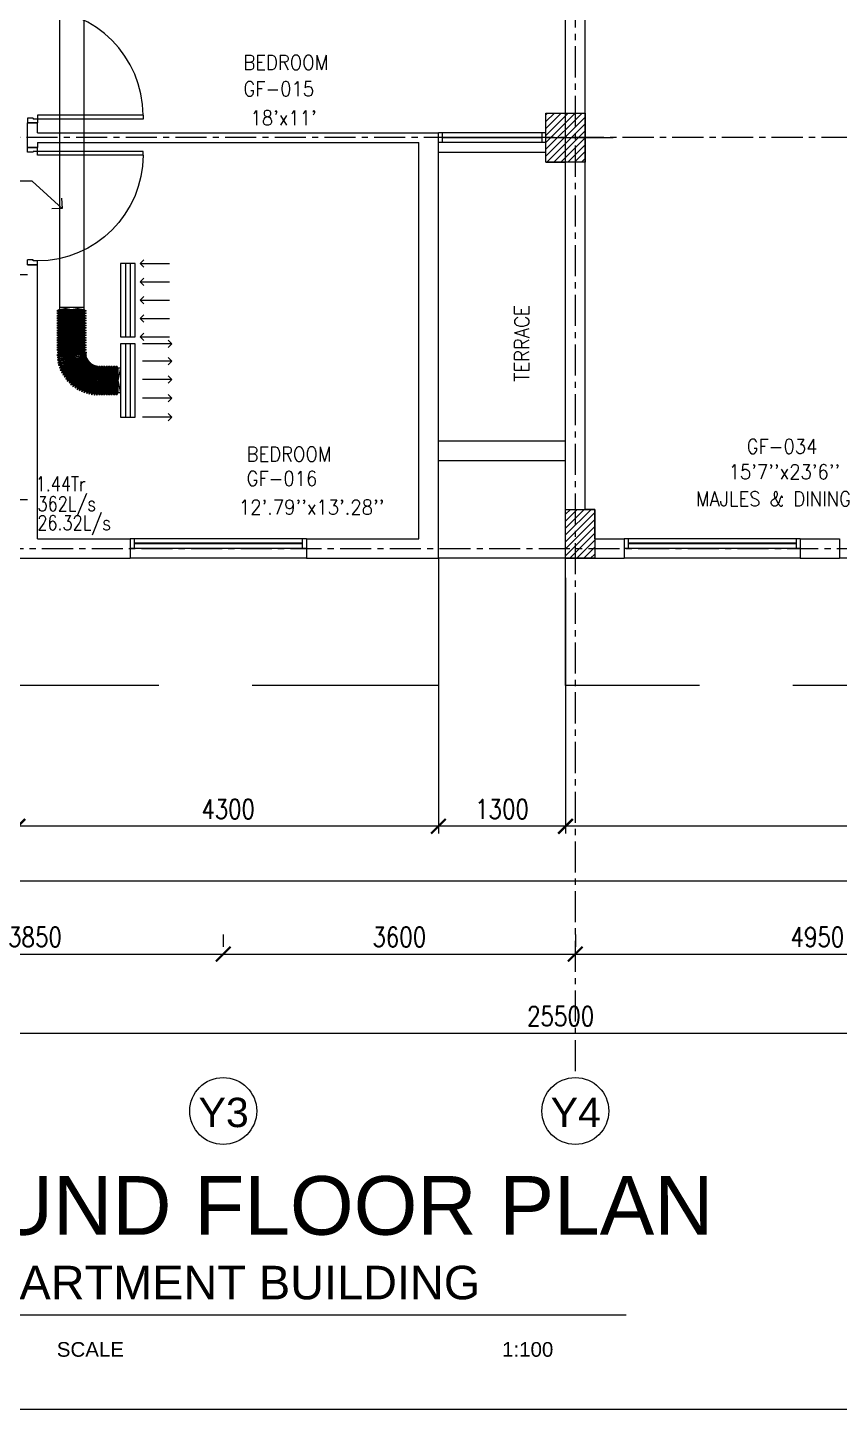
# Model space of a CAD drawing. Header units: millimetres. Extents: x -1288794 to 2153086, y -2701644 to -1428868.
# Drawn here: x 858759 to 867059, y -1517969 to -1503844 of the extents above; entities that cross this region are included whole.
import ezdxf
from ezdxf.enums import TextEntityAlignment as Align

# ---------------------------------------------------------------- set-up
doc = ezdxf.new("R2010")
doc.units = ezdxf.units.MM
doc.header["$LTSCALE"] = 100
doc.header["$PDMODE"] = 34
doc.linetypes.add('CENTER', pattern=[50.8, 31.75, -6.35, 6.35, -6.35])
doc.linetypes.add('DASHED2', pattern=[9.525, 6.35, -3.175])
for name, color, linetype in [('A-ANNO-DIMS', 1, 'Continuous'), ('A-ANNO-SYMB', 33, 'Continuous'), ('A-ANNO-TEXT', 8, 'Continuous'), ('A-AREA', 8, 'CENTER'), ('A-DOOR', 4, 'Continuous'), ('A-FLOR-OVHD', 4, 'DASHED2'), ('A-FLOR-SPCL', 8, 'Continuous'), ('A-GLAZ', 5, 'Continuous'), ('A-GRID', 253, 'CENTER'), ('A-WALL-FULL', 8, 'Continuous'), ('AC-HLTEXT', 100, 'Continuous'), ('AC-SAD', 3, 'Continuous'), ('AC-SAD TEXT', 3, 'Continuous'), ('LOGO1LINE', 7, 'Continuous'), ('RETURN GRILL RIGHT', 1, 'Continuous'), ('S-COL- HACT.', 9, 'Continuous'), ('S-COL.', 8, 'Continuous'), ('SUPPLY GRILL RIGHT', 3, 'Continuous'), ('TEXT', 4, 'Continuous')]:
    doc.layers.add(name, color=color, linetype=linetype)
doc.styles.add('ISTILO', font='sanss___.ttf', dxfattribs={"width": 0.8, "height": 400})
doc.styles.add('ROMANS', font='romans.shx', dxfattribs={"width": 0.8})
doc.styles.add('SANSSERIF', font='sas_____.pfb')
doc.styles.add('SIMPLEX', font='simplex.shx', dxfattribs={"width": 0.8})
doc.dimstyles.new('100 of DIM2', dxfattribs={"dimscale": 0, "dimtxt": 200, "dimasz": 150, "dimexe": 75, "dimexo": 200, "dimgap": 75, "dimtad": 1, "dimdec": 0, "dimrnd": 5, "dimzin": 0, "dimdsep": 46, "dimtxsty": 'ROMANS', "dimblk": 'ARCHTICK', "dimcen": 100, "dimclrd": 94, "dimclre": 94, "dimclrt": 2, "dimadec": 0, "dimazin": 0, "dimtfac": 1, "dimtdec": 0, "dimtofl": 0, "dimtmove": 2, "dimatfit": 3, "dimldrblk": 'OPEN90', "dimfxl": 75, "dimtolj": 1, "dimtzin": 0, "dimarcsym": 0})

# ---------------------------------------------------------------- blocks, each defined once
blk = doc.blocks.new('W-180')
for p, q in [((1800, 100), (0, 100)), ((1800, 0), (0, 0)), ((40, 0), (40, 100)), ((1760, 100), (1760, 0))]:
    blk.add_line(p, q)
at = {"linetype": 'Continuous'}
for p, q in [((1760, 53), (40, 53)), ((1760, 47), (40, 47))]:
    blk.add_line(p, q, dxfattribs=at)
blk = doc.blocks.new('D-120-R1')
for p, q in [((-80, 1180), (-40, 1180)), ((-80, 1180), (-80, 100)), ((-40, 1180), (-40, 55)), ((-1200, 100), (-1160, 100)), ((-1200, 100), (-1200, 0)), ((-1160, 100), (-1160, 55)), ((-1160, 55), (-1150, 55)), ((-1150, 55), (-1150, 0)), ((-80, 100), (0, 100)), ((-50, 55), (-40, 55)), ((-50, 55), (-50, 0)), ((-50, 0), (0, 0)), ((0, 100), (0, 0)), ((-1200, 0), (-1150, 0))]:
    blk.add_line(p, q)
at = {"linetype": 'Continuous'}
blk.add_arc((-80, 100), 1080, 90, 180, dxfattribs=at)
blk = doc.blocks.new('_ArchTick')
at = {"color": 0, "linetype": 'ByBlock', "const_width": 0.15}
blk.add_lwpolyline([(-0.5, -0.5), (0.5, 0.5)], dxfattribs=at)
blk = doc.blocks.new('*D285')
at = {"layer": 'A-ANNO-DIMS', "color": 94, "lineweight": -2, "ltscale": 3, "transparency": 16777216}
for p, q in [((856909, -1512840), (856909, -1513390)), ((860759, -1513115), (860759, -1513240)), ((856909, -1513315), (860759, -1513315))]:
    blk.add_line(p, q, dxfattribs=at)
at = {"layer": 'Defpoints', "color": 0, "ltscale": 3, "transparency": 16777216}
for p in [(856909, -1512640), (860759, -1513315), (860759, -1513315)]:
    blk.add_point(p, dxfattribs=at)
at = {"layer": 'A-ANNO-DIMS', "color": 94, "lineweight": -2, "ltscale": 3, "transparency": 16777216, "xscale": 150, "yscale": 150, "zscale": 150, "rotation": 180}
blk.add_blockref('_ArchTick', (856909, -1513315), dxfattribs=at)
at = {"layer": 'A-ANNO-DIMS', "color": 94, "lineweight": -2, "ltscale": 3, "transparency": 16777216, "xscale": 150, "yscale": 150, "zscale": 150}
blk.add_blockref('_ArchTick', (860759, -1513315), dxfattribs=at)
at = {"layer": 'A-ANNO-DIMS', "color": 2, "ltscale": 3, "transparency": 16777216, "insert": (858834, -1513140), "char_height": 200, "attachment_point": 5, "style": 'ROMANS'}
blk.add_mtext('\\A1;3850', dxfattribs=at)
blk = doc.blocks.new('_Open90')
at = {"color": 0, "linetype": 'ByBlock', "lineweight": -2}
for p, q in [((0, 0), (-1, 0)), ((-0.5, 0.5), (0, 0)), ((0, 0), (-0.5, -0.5))]:
    blk.add_line(p, q, dxfattribs=at)
blk = doc.blocks.new('*D286')
at = {"layer": 'A-ANNO-DIMS', "color": 94, "lineweight": -2, "ltscale": 3, "transparency": 16777216}
for p, q in [((860759, -1513115), (860759, -1513240)), ((864359, -1513115), (864359, -1513240)), ((860759, -1513315), (864359, -1513315))]:
    blk.add_line(p, q, dxfattribs=at)
at = {"layer": 'Defpoints', "color": 0, "ltscale": 3, "transparency": 16777216}
for p in [(860759, -1513315), (864359, -1513315), (864359, -1513315)]:
    blk.add_point(p, dxfattribs=at)
at = {"layer": 'A-ANNO-DIMS', "color": 94, "lineweight": -2, "ltscale": 3, "transparency": 16777216, "xscale": 150, "yscale": 150, "zscale": 150, "rotation": 180}
blk.add_blockref('_ArchTick', (860759, -1513315), dxfattribs=at)
at = {"layer": 'A-ANNO-DIMS', "color": 94, "lineweight": -2, "ltscale": 3, "transparency": 16777216, "xscale": 150, "yscale": 150, "zscale": 150}
blk.add_blockref('_ArchTick', (864359, -1513315), dxfattribs=at)
at = {"layer": 'A-ANNO-DIMS', "color": 2, "ltscale": 3, "transparency": 16777216, "insert": (862559, -1513140), "char_height": 200, "attachment_point": 5, "style": 'ROMANS'}
blk.add_mtext('\\A1;3600', dxfattribs=at)
blk = doc.blocks.new('*D287')
at = {"layer": 'A-ANNO-DIMS', "color": 94, "lineweight": -2, "ltscale": 3, "transparency": 16777216}
for p, q in [((864359, -1513115), (864359, -1513240)), ((869309, -1513115), (869309, -1513240)), ((864359, -1513315), (869309, -1513315))]:
    blk.add_line(p, q, dxfattribs=at)
at = {"layer": 'Defpoints', "color": 0, "ltscale": 3, "transparency": 16777216}
for p in [(864359, -1513315), (869309, -1513315), (869309, -1513315)]:
    blk.add_point(p, dxfattribs=at)
at = {"layer": 'A-ANNO-DIMS', "color": 94, "lineweight": -2, "ltscale": 3, "transparency": 16777216, "xscale": 150, "yscale": 150, "zscale": 150, "rotation": 180}
blk.add_blockref('_ArchTick', (864359, -1513315), dxfattribs=at)
at = {"layer": 'A-ANNO-DIMS', "color": 94, "lineweight": -2, "ltscale": 3, "transparency": 16777216, "xscale": 150, "yscale": 150, "zscale": 150}
blk.add_blockref('_ArchTick', (869309, -1513315), dxfattribs=at)
at = {"layer": 'A-ANNO-DIMS', "color": 2, "ltscale": 3, "transparency": 16777216, "insert": (866834, -1513140), "char_height": 200, "attachment_point": 5, "style": 'ROMANS'}
blk.add_mtext('\\A1;4950', dxfattribs=at)
blk = doc.blocks.new('*D289')
at = {"layer": 'A-ANNO-DIMS', "color": 94, "lineweight": -2, "ltscale": 3, "transparency": 16777216}
for p, q in [((851459, -1512975), (851459, -1514200)), ((876959, -1512975), (876959, -1514200)), ((851459, -1514125), (876959, -1514125))]:
    blk.add_line(p, q, dxfattribs=at)
at = {"layer": 'Defpoints', "color": 0, "ltscale": 3, "transparency": 16777216}
for p in [(851459, -1512775), (876959, -1512775), (876959, -1514125)]:
    blk.add_point(p, dxfattribs=at)
at = {"layer": 'A-ANNO-DIMS', "color": 94, "lineweight": -2, "ltscale": 3, "transparency": 16777216, "xscale": 150, "yscale": 150, "zscale": 150, "rotation": 180}
blk.add_blockref('_ArchTick', (851459, -1514125), dxfattribs=at)
at = {"layer": 'A-ANNO-DIMS', "color": 94, "lineweight": -2, "ltscale": 3, "transparency": 16777216, "xscale": 150, "yscale": 150, "zscale": 150}
blk.add_blockref('_ArchTick', (876959, -1514125), dxfattribs=at)
at = {"layer": 'A-ANNO-DIMS', "color": 2, "ltscale": 3, "transparency": 16777216, "insert": (864209, -1513950), "char_height": 200, "attachment_point": 5, "style": 'ROMANS'}
blk.add_mtext('\\A1;25500', dxfattribs=at)
blk = doc.blocks.new('*D292')
at = {"layer": 'A-ANNO-DIMS', "color": 94, "linetype": 'Continuous', "lineweight": -2, "ltscale": 3, "transparency": 16777216}
for p, q in [((864259, -1509469), (864259, -1512083)), ((877059, -1509469), (877059, -1512083)), ((877059, -1512008), (864259, -1512008))]:
    blk.add_line(p, q, dxfattribs=at)
at = {"layer": 'Defpoints', "color": 0, "linetype": 'Continuous', "ltscale": 3, "transparency": 16777216}
for p in [(864259, -1509269), (877059, -1509269), (864259, -1512008)]:
    blk.add_point(p, dxfattribs=at)
at = {"layer": 'A-ANNO-DIMS', "color": 94, "linetype": 'Continuous', "lineweight": -2, "ltscale": 3, "transparency": 16777216, "xscale": 150, "yscale": 150, "zscale": 150, "rotation": 180}
blk.add_blockref('_ArchTick', (864259, -1512008), dxfattribs=at)
at = {"layer": 'A-ANNO-DIMS', "color": 94, "linetype": 'Continuous', "lineweight": -2, "ltscale": 3, "transparency": 16777216, "xscale": 150, "yscale": 150, "zscale": 150}
blk.add_blockref('_ArchTick', (877059, -1512008), dxfattribs=at)
at = {"layer": 'A-ANNO-DIMS', "color": 2, "linetype": 'Continuous', "ltscale": 3, "transparency": 16777216, "insert": (870659, -1511833), "char_height": 200, "attachment_point": 5, "style": 'ROMANS'}
blk.add_mtext('\\A1;12800', dxfattribs=at)
blk = doc.blocks.new('*D293')
at = {"layer": 'A-ANNO-DIMS', "color": 94, "linetype": 'Continuous', "lineweight": -2, "ltscale": 3, "transparency": 16777216}
for p, q in [((862959, -1509469), (862959, -1512083)), ((864259, -1509469), (864259, -1512083)), ((864259, -1512008), (862959, -1512008))]:
    blk.add_line(p, q, dxfattribs=at)
at = {"layer": 'Defpoints', "color": 0, "linetype": 'Continuous', "ltscale": 3, "transparency": 16777216}
for p in [(862959, -1509269), (864259, -1509269), (862959, -1512008)]:
    blk.add_point(p, dxfattribs=at)
at = {"layer": 'A-ANNO-DIMS', "color": 94, "linetype": 'Continuous', "lineweight": -2, "ltscale": 3, "transparency": 16777216, "xscale": 150, "yscale": 150, "zscale": 150, "rotation": 180}
blk.add_blockref('_ArchTick', (862959, -1512008), dxfattribs=at)
at = {"layer": 'A-ANNO-DIMS', "color": 94, "linetype": 'Continuous', "lineweight": -2, "ltscale": 3, "transparency": 16777216, "xscale": 150, "yscale": 150, "zscale": 150}
blk.add_blockref('_ArchTick', (864259, -1512008), dxfattribs=at)
at = {"layer": 'A-ANNO-DIMS', "color": 2, "linetype": 'Continuous', "ltscale": 3, "transparency": 16777216, "insert": (863609, -1511833), "char_height": 200, "attachment_point": 5, "style": 'ROMANS'}
blk.add_mtext('\\A1;1300', dxfattribs=at)
blk = doc.blocks.new('*D294')
at = {"layer": 'A-ANNO-DIMS', "color": 94, "linetype": 'Continuous', "lineweight": -2, "ltscale": 3, "transparency": 16777216}
for p, q in [((858659, -1509469), (858659, -1512083)), ((862959, -1509469), (862959, -1512083)), ((862959, -1512008), (858659, -1512008))]:
    blk.add_line(p, q, dxfattribs=at)
at = {"layer": 'Defpoints', "color": 0, "linetype": 'Continuous', "ltscale": 3, "transparency": 16777216}
for p in [(858659, -1509269), (862959, -1509269), (858659, -1512008)]:
    blk.add_point(p, dxfattribs=at)
at = {"layer": 'A-ANNO-DIMS', "color": 94, "linetype": 'Continuous', "lineweight": -2, "ltscale": 3, "transparency": 16777216, "xscale": 150, "yscale": 150, "zscale": 150, "rotation": 180}
blk.add_blockref('_ArchTick', (858659, -1512008), dxfattribs=at)
at = {"layer": 'A-ANNO-DIMS', "color": 94, "linetype": 'Continuous', "lineweight": -2, "ltscale": 3, "transparency": 16777216, "xscale": 150, "yscale": 150, "zscale": 150}
blk.add_blockref('_ArchTick', (862959, -1512008), dxfattribs=at)
at = {"layer": 'A-ANNO-DIMS', "color": 2, "linetype": 'Continuous', "ltscale": 3, "transparency": 16777216, "insert": (860809, -1511833), "char_height": 200, "attachment_point": 5, "style": 'ROMANS'}
blk.add_mtext('\\A1;4300', dxfattribs=at)
blk = doc.blocks.new('*U306')
at = {"layer": 'AC-SAD'}
for p, q in [((-25, 250), (-12.5, 275)), ((-25, 0), (-25, 250)), ((-12.5, -25), (-12.5, 275)), ((-12.5, 275), (0, 250)), ((0, 0), (0, 250)), ((-25, 0), (-12.5, -25)), ((-12.5, -25), (0, 0))]:
    blk.add_line(p, q, dxfattribs=at)
blk = doc.blocks.new('*U307')
at = {"layer": 'AC-SAD', "color": 0, "linetype": 'ByBlock', "lineweight": -2, "transparency": 16777216}
for p, rotation in [((859084, -1507202), 273.5809862195675), ((859084, -1507177), 270), ((859087, -1507227), 277.1619724391347), ((859091, -1507251), 280.7429586587023), ((859096, -1507276), 284.3239448782699), ((859103, -1507300), 287.9049310978373), ((859111, -1507323), 291.485917317405), ((859121, -1507346), 295.0669035369727), ((859133, -1507369), 298.6478897565401), ((859145, -1507390), 302.2288759761078), ((859159, -1507411), 305.8098621956752), ((859175, -1507431), 309.3908484152428), ((859191, -1507449), 312.9718346348104), ((859209, -1507467), 316.552820854378), ((859227, -1507484), 320.1338070739455), ((859247, -1507499), 323.7147932935132), ((859268, -1507513), 327.2957795130807), ((859289, -1507526), 330.8767657326483), ((859311, -1507538), 334.457751952216), ((859334, -1507548), 338.0387381717838), ((859358, -1507556), 341.6197243913513), ((859382, -1507563), 345.2007106109189), ((859406, -1507569), 348.7816968304863), ((859431, -1507573), 352.3626830500538), ((859455, -1507576), 355.9436692696212), ((859480, -1507577), 359.5246554891889)]:
    blk.add_blockref('*U306', p, dxfattribs=dict(at, rotation=rotation))
blk = doc.blocks.new('SUPPLY GRILL RIGHT')
at = {"layer": 'SUPPLY GRILL RIGHT'}
for p, q in [((375, 25), (-375, 25)), ((375, -25), (375, 25)), ((375, -25), (-375, -25)), ((375, -75), (375, -25))]:
    blk.add_line(p, q, dxfattribs=at)
blk.add_lwpolyline([(-375, -75), (375, -75), (375, 75), (-375, 75)], close=True, dxfattribs=at)
for points in [[(-375, -450), (-375, -150)], [(-178.5, -450), (-178.5, -150)], [(9, -450), (9, -150)], [(196.5, -450), (196.5, -150)], [(375, -450), (375, -150)]]:
    blk.add_leader(points, dimstyle='100 of DIM2', override={"dimscale": 1, "dimasz": 75, "dimtad": 0, "dimclrd": 0, "dimfxl": 0.2}, dxfattribs=at)
blk = doc.blocks.new('RETURN GRILL RIGHT')
at = {"layer": 'RETURN GRILL RIGHT'}
for p, q in [((375, 25), (-375, 25)), ((375, -25), (-375, -25))]:
    blk.add_line(p, q, dxfattribs=at)
blk.add_lwpolyline([(-375, -75), (375, -75), (375, 75), (-375, 75)], close=True, dxfattribs=at)
for points in [[(-375, -125), (-375, -425)], [(-187.5, -125), (-187.5, -425)], [(0, -125), (0, -425)], [(187.5, -125), (187.5, -425)], [(375, -125), (375, -425)]]:
    blk.add_leader(points, dimstyle='100 of DIM2', override={"dimscale": 1, "dimasz": 75, "dimtad": 0, "dimclrd": 0, "dimfxl": 0.2}, dxfattribs=at)

msp = doc.modelspace()

# ---------------------------------------------------------------- hatches: boundary and pattern name
at = {"layer": 'S-COL- HACT.', "linetype": 'Continuous', "ltscale": 3}
h = msp.add_hatch(dxfattribs=at)
h.set_pattern_fill('ANSI31', color=256, scale=400, style=0)
h.set_pattern_definition([(45, (1973413.864, -1109556.65), (-35.355339, 35.355339), [])])
h.paths.add_polyline_path([(864458.7, -1504718.6), (864458.7, -1505218.6), (864058.7, -1505218.6), (864058.7, -1504718.6)])
h = msp.add_hatch(dxfattribs=at)
h.set_pattern_fill('ANSI31', color=256, scale=400, style=0)
h.set_pattern_definition([(45, (1093953.867, -1509993.415), (-35.355339, 35.355339), [])])
h.paths.add_polyline_path([(864558.7, -1508768.6), (864558.7, -1509268.6), (864258.7, -1509268.6), (864258.7, -1508768.6)])

# ---------------------------------------------------------------- linework, layer by layer
at = {"layer": 'A-ANNO-SYMB', "ltscale": 3}
for centre in [(860758.7, -1514919.1), (864358.7, -1514919.1)]:
    msp.add_circle(centre, 342.2, dxfattribs=at)
at = {"layer": 'A-AREA', "ltscale": 15}
msp.add_line((879158.7, -1512568.6), (844058.7, -1512568.6), dxfattribs=at)
at = {"layer": 'A-FLOR-OVHD', "ltscale": 3}
msp.add_lwpolyline([(877058.7, -1509268.6), (877058.7, -1510568.6), (864258.7, -1510568.6), (864258.7, -1509268.6), (862958.7, -1509268.6), (862958.7, -1510568.6), (858658.7, -1510568.6), (858658.7, -1510168.6), (857058.7, -1510168.6), (857058.7, -1510568.6), (850058.7, -1510568.6), (850058.7, -1500918.6), (849058.7, -1500918.6), (849058.7, -1496418.6)], dxfattribs=at)
msp.add_lwpolyline([(877058.7, -1509268.6), (877058.7, -1510568.6), (864258.7, -1510568.6), (864258.7, -1509268.6), (862958.7, -1509268.6), (862958.7, -1510568.6), (858658.7, -1510568.6), (858658.7, -1510168.6), (857058.7, -1510168.6), (857058.7, -1510568.6), (850058.7, -1510568.6), (850058.7, -1500918.6), (849058.7, -1500918.6), (849058.7, -1496418.6)], dxfattribs=at)
at = {"layer": 'A-FLOR-SPCL', "ltscale": 3}
for p, q in [((862958.7, -1508068.6), (864258.7, -1508068.6)), ((862958.7, -1508268.6), (864258.7, -1508268.6))]:
    msp.add_line(p, q, dxfattribs=at)
at = {"layer": 'A-GLAZ'}
for p, q in [((864058.7, -1504918.6), (862958.7, -1504918.6)), ((864058.7, -1505018.6), (862958.7, -1505018.6)), ((862998.7, -1504918.6), (862998.7, -1505018.6)), ((864018.7, -1505018.6), (864018.7, -1504918.6))]:
    msp.add_line(p, q, dxfattribs=at)
at = {"layer": 'A-GLAZ', "linetype": 'Continuous'}
for p, q in [((864018.7, -1504965.6), (862998.7, -1504965.6)), ((864018.7, -1504971.6), (862998.7, -1504971.6))]:
    msp.add_line(p, q, dxfattribs=at)
at = {"layer": 'A-GLAZ', "ltscale": 3}
for p, q in [((862958.7, -1505118.6), (864058.7, -1505118.6)), ((861608.7, -1509268.6), (859808.7, -1509268.6)), ((866658.7, -1509268.6), (864858.7, -1509268.6)), ((868858.7, -1509268.6), (867058.7, -1509268.6))]:
    msp.add_line(p, q, dxfattribs=at)
at = {"layer": 'A-GRID', "ltscale": 0.1}
for p, q in [((864358.7, -1466442.6), (864358.7, -1514577)), ((894115.9, -1504968.6), (850576.3, -1504968.6)), ((839601.5, -1509168.6), (883141.1, -1509168.6))]:
    msp.add_line(p, q, dxfattribs=at)
at = {"layer": 'A-WALL-FULL', "ltscale": 3}
for p, q in [((864258.7, -1504718.6), (864258.7, -1501618.6)), ((864458.7, -1508768.6), (864458.7, -1501868.6)), ((864058.7, -1504718.6), (864258.7, -1504718.6)), ((864058.7, -1505218.6), (864058.7, -1504718.6)), ((858758.7, -1504818.6), (858858.7, -1504818.6)), ((858758.7, -1505068.6), (858758.7, -1504818.6)), ((858858.7, -1504918.6), (858858.7, -1504818.6)), ((858858.7, -1504918.6), (862958.7, -1504918.6)), ((858858.7, -1505018.6), (862758.7, -1505018.6)), ((858858.7, -1505018.6), (858858.7, -1505068.6)), ((862758.7, -1509068.6), (862758.7, -1505018.6)), ((862958.7, -1505118.6), (862958.7, -1504918.6)), ((858758.7, -1505068.6), (858858.7, -1505068.6)), ((862958.7, -1505118.6), (862958.7, -1505118.6)), ((862958.7, -1509268.6), (862958.7, -1505118.6)), ((864058.7, -1505218.6), (864258.7, -1505218.6)), ((864258.7, -1509268.6), (864258.7, -1505218.6)), ((858758.7, -1506268.6), (858858.7, -1506268.6)), ((858858.7, -1509068.6), (858858.7, -1506268.6)), ((858658.7, -1506368.6), (858758.7, -1506368.6)), ((858158.7, -1508668.6), (858758.7, -1508668.6)), ((858858.7, -1509068.6), (859808.7, -1509068.6)), ((859808.7, -1509068.6), (859808.7, -1509268.6)), ((861608.7, -1509068.6), (862758.7, -1509068.6)), ((861608.7, -1509068.6), (861608.7, -1509268.6)), ((864558.7, -1509068.6), (864858.7, -1509068.6)), ((864858.7, -1509068.6), (864858.7, -1509268.6)), ((866658.7, -1509068.6), (867058.7, -1509068.6)), ((866658.7, -1509068.6), (866658.7, -1509268.6)), ((867058.7, -1509068.6), (867058.7, -1509268.6)), ((858658.7, -1509268.6), (859808.7, -1509268.6)), ((861608.7, -1509268.6), (862958.7, -1509268.6)), ((864258.7, -1509268.6), (864858.7, -1509268.6)), ((866658.7, -1509268.6), (867058.7, -1509268.6))]:
    msp.add_line(p, q, dxfattribs=at)
at = {"layer": 'A-WALL-FULL', "linetype": 'Continuous', "ltscale": 3}
for p, q in [((864558.7, -1508768.6), (864458.7, -1508768.6)), ((864558.7, -1509068.6), (864558.7, -1508768.6))]:
    msp.add_line(p, q, dxfattribs=at)
at = {"layer": 'AC-HLTEXT'}
for p, q in [((864258.7, -1505218.6), (864258.7, -1504622)), ((864058.7, -1504968.6), (864745.9, -1504968.6))]:
    msp.add_line(p, q, dxfattribs=at)
at = {"layer": 'AC-SAD'}
for p, q in [((859083.7, -1502568.6), (859083.7, -1507176.7)), ((859333.7, -1502568.6), (859333.7, -1507176.7)), ((859083.7, -1506701.7), (859333.7, -1506701.7)), ((859083.7, -1506701.7), (859208.7, -1506726.7)), ((859208.7, -1506726.7), (859333.7, -1506701.7)), ((859083.7, -1506726.7), (859058.7, -1506739.2)), ((859058.7, -1506739.2), (859358.7, -1506739.2)), ((859058.7, -1506739.2), (859083.7, -1506751.7)), ((859083.7, -1506751.7), (859058.7, -1506764.2)), ((859058.7, -1506764.2), (859358.7, -1506764.2)), ((859058.7, -1506764.2), (859083.7, -1506776.7)), ((859083.7, -1506776.7), (859058.7, -1506789.2)), ((859058.7, -1506789.2), (859358.7, -1506789.2)), ((859058.7, -1506789.2), (859083.7, -1506801.7)), ((859083.7, -1506801.7), (859058.7, -1506814.2)), ((859058.7, -1506814.2), (859358.7, -1506814.2)), ((859058.7, -1506814.2), (859083.7, -1506826.7)), ((859083.7, -1506826.7), (859058.7, -1506839.2)), ((859058.7, -1506839.2), (859358.7, -1506839.2)), ((859058.7, -1506839.2), (859083.7, -1506851.7)), ((859083.7, -1506851.7), (859058.7, -1506864.2)), ((859083.7, -1506726.7), (859333.7, -1506726.7)), ((859083.7, -1506751.7), (859333.7, -1506751.7)), ((859083.7, -1506776.7), (859333.7, -1506776.7)), ((859083.7, -1506801.7), (859333.7, -1506801.7)), ((859083.7, -1506826.7), (859333.7, -1506826.7)), ((859083.7, -1506851.7), (859333.7, -1506851.7)), ((859333.7, -1506726.7), (859358.7, -1506739.2)), ((859358.7, -1506739.2), (859333.7, -1506751.7)), ((859333.7, -1506751.7), (859358.7, -1506764.2)), ((859358.7, -1506764.2), (859333.7, -1506776.7)), ((859333.7, -1506776.7), (859358.7, -1506789.2)), ((859358.7, -1506789.2), (859333.7, -1506801.7)), ((859333.7, -1506801.7), (859358.7, -1506814.2)), ((859358.7, -1506814.2), (859333.7, -1506826.7)), ((859333.7, -1506826.7), (859358.7, -1506839.2)), ((859358.7, -1506839.2), (859333.7, -1506851.7)), ((859333.7, -1506851.7), (859358.7, -1506864.2)), ((859058.7, -1506864.2), (859358.7, -1506864.2)), ((859058.7, -1506864.2), (859083.7, -1506876.7)), ((859083.7, -1506876.7), (859058.7, -1506889.2)), ((859058.7, -1506889.2), (859358.7, -1506889.2)), ((859058.7, -1506889.2), (859083.7, -1506901.7)), ((859083.7, -1506901.7), (859058.7, -1506914.2)), ((859058.7, -1506914.2), (859358.7, -1506914.2)), ((859058.7, -1506914.2), (859083.7, -1506926.7)), ((859083.7, -1506926.7), (859058.7, -1506939.2)), ((859058.7, -1506939.2), (859358.7, -1506939.2)), ((859058.7, -1506939.2), (859083.7, -1506951.7)), ((859083.7, -1506951.7), (859058.7, -1506964.2)), ((859058.7, -1506964.2), (859358.7, -1506964.2)), ((859058.7, -1506964.2), (859083.7, -1506976.7)), ((859083.7, -1506976.7), (859058.7, -1506989.2)), ((859058.7, -1506989.2), (859358.7, -1506989.2)), ((859058.7, -1506989.2), (859083.7, -1507001.7)), ((859083.7, -1507001.7), (859058.7, -1507014.2)), ((859083.7, -1506876.7), (859333.7, -1506876.7)), ((859083.7, -1506901.7), (859333.7, -1506901.7)), ((859083.7, -1506926.7), (859333.7, -1506926.7)), ((859083.7, -1506951.7), (859333.7, -1506951.7)), ((859083.7, -1506976.7), (859333.7, -1506976.7)), ((859083.7, -1507001.7), (859333.7, -1507001.7)), ((859358.7, -1506864.2), (859333.7, -1506876.7)), ((859333.7, -1506876.7), (859358.7, -1506889.2)), ((859358.7, -1506889.2), (859333.7, -1506901.7)), ((859333.7, -1506901.7), (859358.7, -1506914.2)), ((859358.7, -1506914.2), (859333.7, -1506926.7)), ((859333.7, -1506926.7), (859358.7, -1506939.2)), ((859358.7, -1506939.2), (859333.7, -1506951.7)), ((859333.7, -1506951.7), (859358.7, -1506964.2)), ((859358.7, -1506964.2), (859333.7, -1506976.7)), ((859333.7, -1506976.7), (859358.7, -1506989.2)), ((859358.7, -1506989.2), (859333.7, -1507001.7)), ((859333.7, -1507001.7), (859358.7, -1507014.2)), ((859058.7, -1507014.2), (859358.7, -1507014.2)), ((859058.7, -1507014.2), (859083.7, -1507026.7)), ((859083.7, -1507026.7), (859058.7, -1507039.2)), ((859058.7, -1507039.2), (859358.7, -1507039.2)), ((859058.7, -1507039.2), (859083.7, -1507051.7)), ((859083.7, -1507051.7), (859058.7, -1507064.2)), ((859058.7, -1507064.2), (859358.7, -1507064.2)), ((859058.7, -1507064.2), (859083.7, -1507076.7)), ((859083.7, -1507076.7), (859058.7, -1507089.2)), ((859058.7, -1507089.2), (859358.7, -1507089.2)), ((859058.7, -1507089.2), (859083.7, -1507101.7)), ((859083.7, -1507101.7), (859058.7, -1507114.2)), ((859058.7, -1507114.2), (859358.7, -1507114.2)), ((859058.7, -1507114.2), (859083.7, -1507126.7)), ((859083.7, -1507126.7), (859058.7, -1507139.2)), ((859058.7, -1507139.2), (859358.7, -1507139.2)), ((859058.7, -1507139.2), (859083.7, -1507151.7)), ((859083.7, -1507026.7), (859333.7, -1507026.7)), ((859083.7, -1507051.7), (859333.7, -1507051.7)), ((859083.7, -1507076.7), (859333.7, -1507076.7)), ((859083.7, -1507101.7), (859333.7, -1507101.7)), ((859083.7, -1507126.7), (859333.7, -1507126.7)), ((859358.7, -1507014.2), (859333.7, -1507026.7)), ((859333.7, -1507026.7), (859358.7, -1507039.2)), ((859358.7, -1507039.2), (859333.7, -1507051.7)), ((859333.7, -1507051.7), (859358.7, -1507064.2)), ((859358.7, -1507064.2), (859333.7, -1507076.7)), ((859333.7, -1507076.7), (859358.7, -1507089.2)), ((859358.7, -1507089.2), (859333.7, -1507101.7)), ((859333.7, -1507101.7), (859358.7, -1507114.2)), ((859358.7, -1507114.2), (859333.7, -1507126.7)), ((859333.7, -1507126.7), (859358.7, -1507139.2)), ((859358.7, -1507139.2), (859333.7, -1507151.7)), ((859480.4, -1507326.7), (859492.9, -1507301.7)), ((859480.4, -1507326.7), (859480.4, -1507576.7)), ((859708.7, -1507326.7), (859483.7, -1507326.7)), ((859492.9, -1507301.7), (859492.9, -1507601.7)), ((859492.9, -1507301.7), (859505.4, -1507326.7)), ((859505.4, -1507326.7), (859517.9, -1507301.7)), ((859505.4, -1507326.7), (859505.4, -1507576.7)), ((859517.9, -1507301.7), (859517.9, -1507601.7)), ((859517.9, -1507301.7), (859530.4, -1507326.7)), ((859530.4, -1507326.7), (859542.9, -1507301.7)), ((859530.4, -1507326.7), (859530.4, -1507576.7)), ((859542.9, -1507301.7), (859542.9, -1507601.7)), ((859542.9, -1507301.7), (859555.4, -1507326.7)), ((859555.4, -1507326.7), (859567.9, -1507301.7)), ((859555.4, -1507326.7), (859555.4, -1507576.7)), ((859567.9, -1507301.7), (859567.9, -1507601.7)), ((859567.9, -1507301.7), (859580.4, -1507326.7)), ((859580.4, -1507326.7), (859592.9, -1507301.7)), ((859580.4, -1507326.7), (859580.4, -1507576.7)), ((859592.9, -1507301.7), (859592.9, -1507601.7)), ((859592.9, -1507301.7), (859605.4, -1507326.7)), ((859605.4, -1507326.7), (859617.9, -1507301.7)), ((859605.4, -1507326.7), (859605.4, -1507576.7)), ((859617.9, -1507301.7), (859617.9, -1507601.7)), ((859617.9, -1507301.7), (859630.4, -1507326.7)), ((859630.4, -1507326.7), (859642.9, -1507301.7)), ((859630.4, -1507326.7), (859630.4, -1507576.7)), ((859642.9, -1507301.7), (859642.9, -1507601.7)), ((859642.9, -1507301.7), (859655.4, -1507326.7)), ((859655.4, -1507326.7), (859667.9, -1507301.7)), ((859655.4, -1507326.7), (859655.4, -1507576.7)), ((859667.9, -1507301.7), (859667.9, -1507601.7)), ((859667.9, -1507301.7), (859680.4, -1507326.7)), ((859680.4, -1507326.7), (859680.4, -1507576.7)), ((859708.7, -1507326.7), (859680.4, -1507451.7)), ((859680.4, -1507451.7), (859708.7, -1507576.7)), ((859492.9, -1507601.7), (859480.4, -1507576.7)), ((859708.7, -1507576.7), (859483.7, -1507576.7)), ((859505.4, -1507576.7), (859492.9, -1507601.7)), ((859517.9, -1507601.7), (859505.4, -1507576.7)), ((859530.4, -1507576.7), (859517.9, -1507601.7)), ((859542.9, -1507601.7), (859530.4, -1507576.7)), ((859555.4, -1507576.7), (859542.9, -1507601.7)), ((859567.9, -1507601.7), (859555.4, -1507576.7)), ((859580.4, -1507576.7), (859567.9, -1507601.7)), ((859592.9, -1507601.7), (859580.4, -1507576.7)), ((859605.4, -1507576.7), (859592.9, -1507601.7)), ((859617.9, -1507601.7), (859605.4, -1507576.7)), ((859630.4, -1507576.7), (859617.9, -1507601.7)), ((859642.9, -1507601.7), (859630.4, -1507576.7)), ((859655.4, -1507576.7), (859642.9, -1507601.7)), ((859667.9, -1507601.7), (859655.4, -1507576.7)), ((859680.4, -1507576.7), (859667.9, -1507601.7))]:
    msp.add_line(p, q, dxfattribs=at)
for radius in [400, 150]:
    msp.add_arc((859483.7, -1507176.7), radius, 180, 270, dxfattribs=at)
at = {"layer": 'LOGO1LINE'}
msp.add_lwpolyline([(893960.3, -1517969.1), (828361.6, -1517969.1), (828361.6, -1465331.1), (893960.3, -1465331.1)], close=True, dxfattribs=at)
at = {"layer": 'S-COL.', "linetype": 'Continuous', "ltscale": 3}
for points in [[(864458.7, -1504718.6), (864458.7, -1505218.6), (864058.7, -1505218.6), (864058.7, -1504718.6)], [(864458.7, -1504718.6), (864458.7, -1505218.6), (864058.7, -1505218.6), (864058.7, -1504718.6)], [(864458.7, -1504718.6), (864458.7, -1505218.6), (864058.7, -1505218.6), (864058.7, -1504718.6)], [(864258.7, -1509268.6), (864258.7, -1508768.6), (864558.7, -1508768.6), (864558.7, -1509268.6)], [(864258.7, -1509268.6), (864258.7, -1508768.6), (864558.7, -1508768.6), (864558.7, -1509268.6)], [(864258.7, -1509268.6), (864258.7, -1508768.6), (864558.7, -1508768.6), (864558.7, -1509268.6)], [(864558.7, -1508768.6), (864558.7, -1509268.6), (864258.7, -1509268.6), (864258.7, -1508768.6)]]:
    msp.add_lwpolyline(points, close=True, dxfattribs=at)
at = {"layer": 'TEXT', "linetype": 'Continuous', "ltscale": 3}
msp.add_line((864879.6, -1517005.2), (854961.2, -1517005.2), dxfattribs=at)

# ---------------------------------------------------------------- block references
at = {"layer": 'A-DOOR', "ltscale": 3, "rotation": 270}
msp.add_blockref('D-120-R1', (858758.7, -1504818.6), dxfattribs=at)
at = {"layer": 'A-DOOR', "ltscale": 3, "xscale": -1, "rotation": 270}
msp.add_blockref('D-120-R1', (858758.7, -1505068.6), dxfattribs=at)
at = {"layer": 'A-GLAZ', "ltscale": 3, "xscale": -1, "rotation": 180}
for p in [(859808.7, -1509068.6), (864858.7, -1509068.6)]:
    msp.add_blockref('W-180', p, dxfattribs=at)
at = {"layer": 'AC-SAD'}
msp.add_blockref('*U307', (0, 0), dxfattribs=at)
at = {"layer": 'RETURN GRILL RIGHT', "rotation": 89.99999999999999}
msp.add_blockref('RETURN GRILL RIGHT', (859783.7, -1506630.5), dxfattribs=at)
at = {"layer": 'SUPPLY GRILL RIGHT', "rotation": 89.99999999999999}
msp.add_blockref('SUPPLY GRILL RIGHT', (859783.7, -1507451.7), dxfattribs=at)

# ---------------------------------------------------------------- texts
at = {"layer": 'A-ANNO-TEXT', "style": 'ROMANS', "width": 0.9}
for s, p in [('BEDROOM', (860964.9, -1504275.5)), ('GF-015', (860964.9, -1504544.1)), ("18'x11'", (861036.9, -1504842.5)), ('BEDROOM', (860997.3, -1508278.9)), ('GF-034', (866110.7, -1508199.5)), ('GF-016', (860997.3, -1508527.6)), ("15'7''x23'6''", (865926.4, -1508459.2)), ("12'.79''x13'.28''", (860918.9, -1508821.9)), ('MAJLES & DINING', (865592.6, -1508735.4))]:
    msp.add_text(s, height=150, dxfattribs=at).set_placement(p)
msp.add_text('TERRACE', height=150, rotation=90, dxfattribs=at).set_placement((863885.6, -1507462.5))
at = {"layer": 'A-ANNO-TEXT', "style": 'SANSSERIF'}
for s, height, p in [('Y3', 300, (860763.3, -1515083.7)), ('Y4', 300, (864363.3, -1515083.7)), ('SCALE', 150, (859400.5, -1517431.3)), ('1:100', 150, (863871.7, -1517431.3))]:
    msp.add_text(s, height=height, dxfattribs=at).set_placement(p, align=Align.CENTER)
at = {"layer": 'AC-SAD TEXT', "style": 'SIMPLEX', "width": 0.8}
for s, p in [('1.44Tr', (858841.3, -1508582.9)), ('362L/s', (858860.6, -1508785.7)), ('26.32L/s', (858858.7, -1508980.8))]:
    msp.add_text(s, height=150, dxfattribs=at).set_placement(p)
at = {"layer": 'TEXT', "color": 7, "style": 'ISTILO'}
for s, height, p in [('GROUND FLOOR PLAN', 600, (856504.9, -1516184.5)), ('APARTMENT BUILDING', 343, (858036.1, -1516844.2, 0))]:
    msp.add_text(s, height=height, dxfattribs=at).set_placement(p)

# ---------------------------------------------------------------- dimensions: what is measured, and where the dimension line sits
at = {"layer": 'A-ANNO-DIMS', "linetype": 'Continuous', "ltscale": 3}
for base, p1, p2, picture, middle in [((858658.7, -1512007.6), (862958.7, -1509268.6), (858658.7, -1509268.6), '*D294', (860808.7, -1511832.6)), ((862958.7, -1512007.6), (864258.7, -1509268.6), (862958.7, -1509268.6), '*D293', (863608.7, -1511832.6)), ((864258.7, -1512007.6), (877058.7, -1509268.6), (864258.7, -1509268.6), '*D292', (870658.7, -1511832.6))]:
    dim = msp.add_linear_dim(base=base, p1=p1, p2=p2, dimstyle='100 of DIM2', override={"dimscale": 1}, dxfattribs=at)
    dim.commit()
    dim.dimension.update_dxf_attribs({"geometry": picture, "text_midpoint": middle})
at = {"layer": 'A-ANNO-DIMS', "ltscale": 3}
for base, p1, p2, picture, middle in [((860758.7, -1513315.3), (856908.7, -1512640), (860758.7, -1513315.3), '*D285', (858833.7, -1513140.3)), ((876958.7, -1514125.5), (851458.7, -1512774.8), (876958.7, -1512774.8), '*D289', (864208.7, -1513950.5)), ((864358.7, -1513315.3), (860758.7, -1513315.3), (864358.7, -1513315.3), '*D286', (862558.7, -1513140.3)), ((869308.7, -1513315.3), (864358.7, -1513315.3), (869308.7, -1513315.3), '*D287', (866833.7, -1513140.3))]:
    dim = msp.add_linear_dim(base=base, p1=p1, p2=p2, dimstyle='100 of DIM2', override={"dimscale": 1}, dxfattribs=at)
    dim.commit()
    dim.dimension.update_dxf_attribs({"geometry": picture, "text_midpoint": middle})

# ---------------------------------------------------------------- leaders
at = {"layer": 'AC-SAD TEXT'}
msp.add_leader([(859110.9, -1505691.9), (858805.7, -1505413.3), (857615, -1505413.3)], dimstyle='100 of DIM2', override={"dimscale": 1, "dimtad": 0, "dimfxl": 0.2}, dxfattribs=at)

doc.saveas('drawing.dxf')
